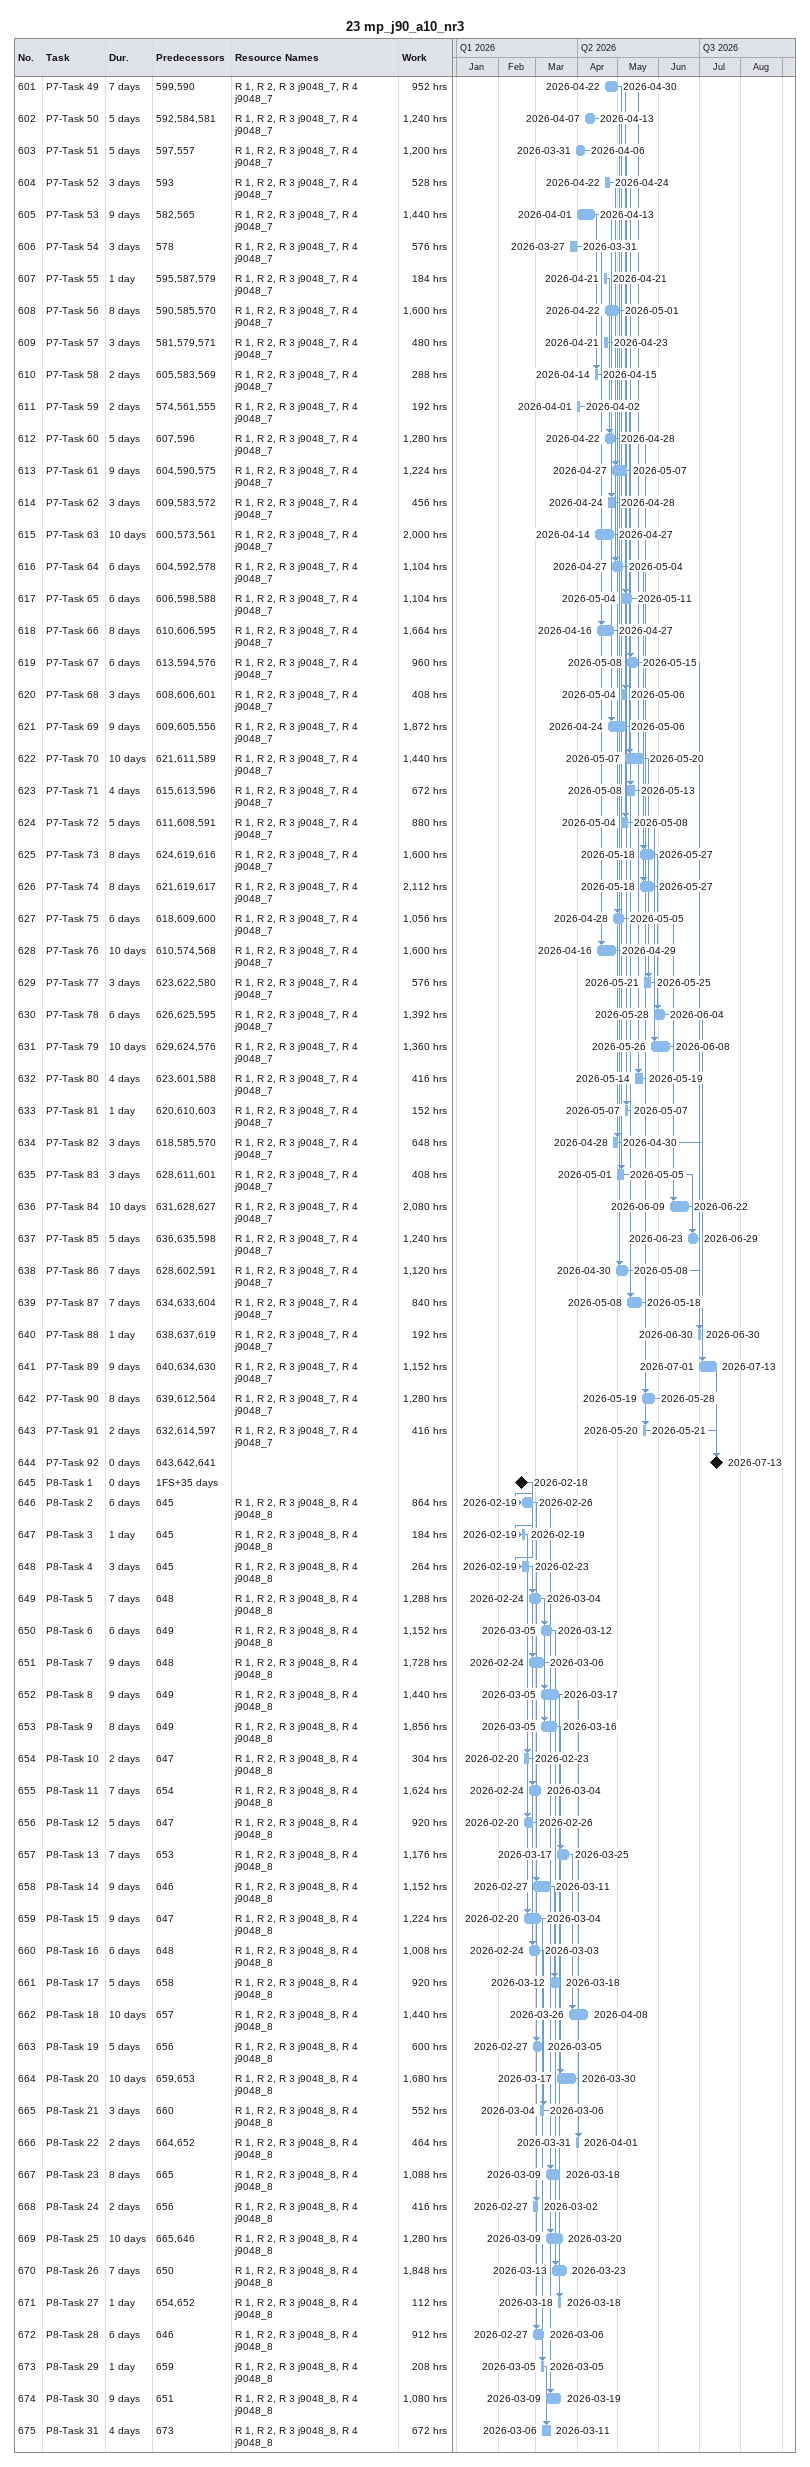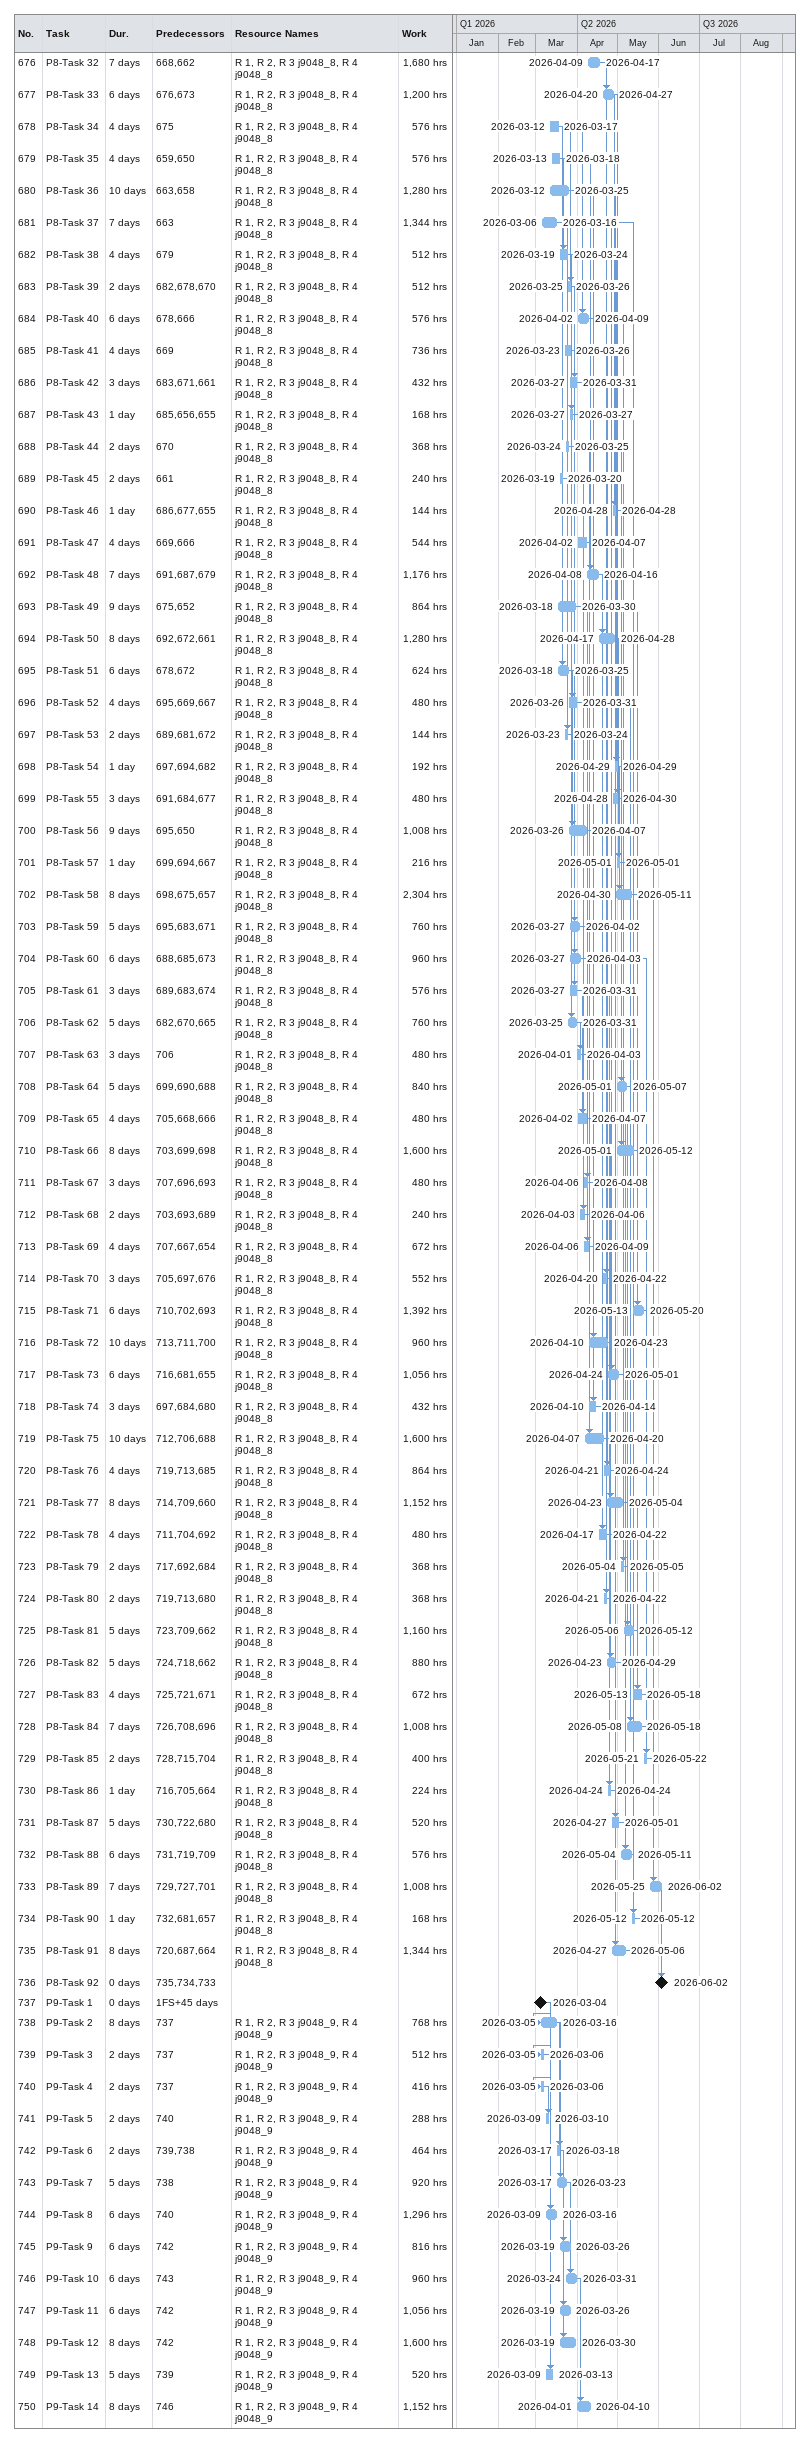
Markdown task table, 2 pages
23 mp_j90_a10_nr3

| ID | Task | Duration | Start | Finish | Predecessors | Resources | Work (h) |
|---|---|---|---|---|---|---|---|
| 601 | P7-Task 49 | 7d | 2026-04-22 | 2026-04-30 | 599, 590 | R 1, R 2, R 3 j9048_7, R 4 j9048_7 | 952 |
| 602 | P7-Task 50 | 5d | 2026-04-07 | 2026-04-13 | 592, 584, 581 | R 1, R 2, R 3 j9048_7, R 4 j9048_7 | 1240 |
| 603 | P7-Task 51 | 5d | 2026-03-31 | 2026-04-06 | 597, 557 | R 1, R 2, R 3 j9048_7, R 4 j9048_7 | 1200 |
| 604 | P7-Task 52 | 3d | 2026-04-22 | 2026-04-24 | 593 | R 1, R 2, R 3 j9048_7, R 4 j9048_7 | 528 |
| 605 | P7-Task 53 | 9d | 2026-04-01 | 2026-04-13 | 582, 565 | R 1, R 2, R 3 j9048_7, R 4 j9048_7 | 1440 |
| 606 | P7-Task 54 | 3d | 2026-03-27 | 2026-03-31 | 578 | R 1, R 2, R 3 j9048_7, R 4 j9048_7 | 576 |
| 607 | P7-Task 55 | 1d | 2026-04-21 | 2026-04-21 | 595, 587, 579 | R 1, R 2, R 3 j9048_7, R 4 j9048_7 | 184 |
| 608 | P7-Task 56 | 8d | 2026-04-22 | 2026-05-01 | 590, 585, 570 | R 1, R 2, R 3 j9048_7, R 4 j9048_7 | 1600 |
| 609 | P7-Task 57 | 3d | 2026-04-21 | 2026-04-23 | 581, 579, 571 | R 1, R 2, R 3 j9048_7, R 4 j9048_7 | 480 |
| 610 | P7-Task 58 | 2d | 2026-04-14 | 2026-04-15 | 605, 583, 569 | R 1, R 2, R 3 j9048_7, R 4 j9048_7 | 288 |
| 611 | P7-Task 59 | 2d | 2026-04-01 | 2026-04-02 | 574, 561, 555 | R 1, R 2, R 3 j9048_7, R 4 j9048_7 | 192 |
| 612 | P7-Task 60 | 5d | 2026-04-22 | 2026-04-28 | 607, 596 | R 1, R 2, R 3 j9048_7, R 4 j9048_7 | 1280 |
| 613 | P7-Task 61 | 9d | 2026-04-27 | 2026-05-07 | 604, 590, 575 | R 1, R 2, R 3 j9048_7, R 4 j9048_7 | 1224 |
| 614 | P7-Task 62 | 3d | 2026-04-24 | 2026-04-28 | 609, 583, 572 | R 1, R 2, R 3 j9048_7, R 4 j9048_7 | 456 |
| 615 | P7-Task 63 | 10d | 2026-04-14 | 2026-04-27 | 600, 573, 561 | R 1, R 2, R 3 j9048_7, R 4 j9048_7 | 2000 |
| 616 | P7-Task 64 | 6d | 2026-04-27 | 2026-05-04 | 604, 592, 578 | R 1, R 2, R 3 j9048_7, R 4 j9048_7 | 1104 |
| 617 | P7-Task 65 | 6d | 2026-05-04 | 2026-05-11 | 606, 598, 588 | R 1, R 2, R 3 j9048_7, R 4 j9048_7 | 1104 |
| 618 | P7-Task 66 | 8d | 2026-04-16 | 2026-04-27 | 610, 606, 595 | R 1, R 2, R 3 j9048_7, R 4 j9048_7 | 1664 |
| 619 | P7-Task 67 | 6d | 2026-05-08 | 2026-05-15 | 613, 594, 576 | R 1, R 2, R 3 j9048_7, R 4 j9048_7 | 960 |
| 620 | P7-Task 68 | 3d | 2026-05-04 | 2026-05-06 | 608, 606, 601 | R 1, R 2, R 3 j9048_7, R 4 j9048_7 | 408 |
| 621 | P7-Task 69 | 9d | 2026-04-24 | 2026-05-06 | 609, 605, 556 | R 1, R 2, R 3 j9048_7, R 4 j9048_7 | 1872 |
| 622 | P7-Task 70 | 10d | 2026-05-07 | 2026-05-20 | 621, 611, 589 | R 1, R 2, R 3 j9048_7, R 4 j9048_7 | 1440 |
| 623 | P7-Task 71 | 4d | 2026-05-08 | 2026-05-13 | 615, 613, 596 | R 1, R 2, R 3 j9048_7, R 4 j9048_7 | 672 |
| 624 | P7-Task 72 | 5d | 2026-05-04 | 2026-05-08 | 611, 608, 591 | R 1, R 2, R 3 j9048_7, R 4 j9048_7 | 880 |
| 625 | P7-Task 73 | 8d | 2026-05-18 | 2026-05-27 | 624, 619, 616 | R 1, R 2, R 3 j9048_7, R 4 j9048_7 | 1600 |
| 626 | P7-Task 74 | 8d | 2026-05-18 | 2026-05-27 | 621, 619, 617 | R 1, R 2, R 3 j9048_7, R 4 j9048_7 | 2112 |
| 627 | P7-Task 75 | 6d | 2026-04-28 | 2026-05-05 | 618, 609, 600 | R 1, R 2, R 3 j9048_7, R 4 j9048_7 | 1056 |
| 628 | P7-Task 76 | 10d | 2026-04-16 | 2026-04-29 | 610, 574, 568 | R 1, R 2, R 3 j9048_7, R 4 j9048_7 | 1600 |
| 629 | P7-Task 77 | 3d | 2026-05-21 | 2026-05-25 | 623, 622, 580 | R 1, R 2, R 3 j9048_7, R 4 j9048_7 | 576 |
| 630 | P7-Task 78 | 6d | 2026-05-28 | 2026-06-04 | 626, 625, 595 | R 1, R 2, R 3 j9048_7, R 4 j9048_7 | 1392 |
| 631 | P7-Task 79 | 10d | 2026-05-26 | 2026-06-08 | 629, 624, 576 | R 1, R 2, R 3 j9048_7, R 4 j9048_7 | 1360 |
| 632 | P7-Task 80 | 4d | 2026-05-14 | 2026-05-19 | 623, 601, 588 | R 1, R 2, R 3 j9048_7, R 4 j9048_7 | 416 |
| 633 | P7-Task 81 | 1d | 2026-05-07 | 2026-05-07 | 620, 610, 603 | R 1, R 2, R 3 j9048_7, R 4 j9048_7 | 152 |
| 634 | P7-Task 82 | 3d | 2026-04-28 | 2026-04-30 | 618, 585, 570 | R 1, R 2, R 3 j9048_7, R 4 j9048_7 | 648 |
| 635 | P7-Task 83 | 3d | 2026-05-01 | 2026-05-05 | 628, 611, 601 | R 1, R 2, R 3 j9048_7, R 4 j9048_7 | 408 |
| 636 | P7-Task 84 | 10d | 2026-06-09 | 2026-06-22 | 631, 628, 627 | R 1, R 2, R 3 j9048_7, R 4 j9048_7 | 2080 |
| 637 | P7-Task 85 | 5d | 2026-06-23 | 2026-06-29 | 636, 635, 598 | R 1, R 2, R 3 j9048_7, R 4 j9048_7 | 1240 |
| 638 | P7-Task 86 | 7d | 2026-04-30 | 2026-05-08 | 628, 602, 591 | R 1, R 2, R 3 j9048_7, R 4 j9048_7 | 1120 |
| 639 | P7-Task 87 | 7d | 2026-05-08 | 2026-05-18 | 634, 633, 604 | R 1, R 2, R 3 j9048_7, R 4 j9048_7 | 840 |
| 640 | P7-Task 88 | 1d | 2026-06-30 | 2026-06-30 | 638, 637, 619 | R 1, R 2, R 3 j9048_7, R 4 j9048_7 | 192 |
| 641 | P7-Task 89 | 9d | 2026-07-01 | 2026-07-13 | 640, 634, 630 | R 1, R 2, R 3 j9048_7, R 4 j9048_7 | 1152 |
| 642 | P7-Task 90 | 8d | 2026-05-19 | 2026-05-28 | 639, 612, 564 | R 1, R 2, R 3 j9048_7, R 4 j9048_7 | 1280 |
| 643 | P7-Task 91 | 2d | 2026-05-20 | 2026-05-21 | 632, 614, 597 | R 1, R 2, R 3 j9048_7, R 4 j9048_7 | 416 |
| 644 | P7-Task 92 | 0d | 2026-07-13 | 2026-07-13 | 643, 642, 641 |  |  |
| 645 | P8-Task 1 | 0d | 2026-02-18 | 2026-02-18 | 1FS+35d |  |  |
| 646 | P8-Task 2 | 6d | 2026-02-19 | 2026-02-26 | 645 | R 1, R 2, R 3 j9048_8, R 4 j9048_8 | 864 |
| 647 | P8-Task 3 | 1d | 2026-02-19 | 2026-02-19 | 645 | R 1, R 2, R 3 j9048_8, R 4 j9048_8 | 184 |
| 648 | P8-Task 4 | 3d | 2026-02-19 | 2026-02-23 | 645 | R 1, R 2, R 3 j9048_8, R 4 j9048_8 | 264 |
| 649 | P8-Task 5 | 7d | 2026-02-24 | 2026-03-04 | 648 | R 1, R 2, R 3 j9048_8, R 4 j9048_8 | 1288 |
| 650 | P8-Task 6 | 6d | 2026-03-05 | 2026-03-12 | 649 | R 1, R 2, R 3 j9048_8, R 4 j9048_8 | 1152 |
| 651 | P8-Task 7 | 9d | 2026-02-24 | 2026-03-06 | 648 | R 1, R 2, R 3 j9048_8, R 4 j9048_8 | 1728 |
| 652 | P8-Task 8 | 9d | 2026-03-05 | 2026-03-17 | 649 | R 1, R 2, R 3 j9048_8, R 4 j9048_8 | 1440 |
| 653 | P8-Task 9 | 8d | 2026-03-05 | 2026-03-16 | 649 | R 1, R 2, R 3 j9048_8, R 4 j9048_8 | 1856 |
| 654 | P8-Task 10 | 2d | 2026-02-20 | 2026-02-23 | 647 | R 1, R 2, R 3 j9048_8, R 4 j9048_8 | 304 |
| 655 | P8-Task 11 | 7d | 2026-02-24 | 2026-03-04 | 654 | R 1, R 2, R 3 j9048_8, R 4 j9048_8 | 1624 |
| 656 | P8-Task 12 | 5d | 2026-02-20 | 2026-02-26 | 647 | R 1, R 2, R 3 j9048_8, R 4 j9048_8 | 920 |
| 657 | P8-Task 13 | 7d | 2026-03-17 | 2026-03-25 | 653 | R 1, R 2, R 3 j9048_8, R 4 j9048_8 | 1176 |
| 658 | P8-Task 14 | 9d | 2026-02-27 | 2026-03-11 | 646 | R 1, R 2, R 3 j9048_8, R 4 j9048_8 | 1152 |
| 659 | P8-Task 15 | 9d | 2026-02-20 | 2026-03-04 | 647 | R 1, R 2, R 3 j9048_8, R 4 j9048_8 | 1224 |
| 660 | P8-Task 16 | 6d | 2026-02-24 | 2026-03-03 | 648 | R 1, R 2, R 3 j9048_8, R 4 j9048_8 | 1008 |
| 661 | P8-Task 17 | 5d | 2026-03-12 | 2026-03-18 | 658 | R 1, R 2, R 3 j9048_8, R 4 j9048_8 | 920 |
| 662 | P8-Task 18 | 10d | 2026-03-26 | 2026-04-08 | 657 | R 1, R 2, R 3 j9048_8, R 4 j9048_8 | 1440 |
| 663 | P8-Task 19 | 5d | 2026-02-27 | 2026-03-05 | 656 | R 1, R 2, R 3 j9048_8, R 4 j9048_8 | 600 |
| 664 | P8-Task 20 | 10d | 2026-03-17 | 2026-03-30 | 659, 653 | R 1, R 2, R 3 j9048_8, R 4 j9048_8 | 1680 |
| 665 | P8-Task 21 | 3d | 2026-03-04 | 2026-03-06 | 660 | R 1, R 2, R 3 j9048_8, R 4 j9048_8 | 552 |
| 666 | P8-Task 22 | 2d | 2026-03-31 | 2026-04-01 | 664, 652 | R 1, R 2, R 3 j9048_8, R 4 j9048_8 | 464 |
| 667 | P8-Task 23 | 8d | 2026-03-09 | 2026-03-18 | 665 | R 1, R 2, R 3 j9048_8, R 4 j9048_8 | 1088 |
| 668 | P8-Task 24 | 2d | 2026-02-27 | 2026-03-02 | 656 | R 1, R 2, R 3 j9048_8, R 4 j9048_8 | 416 |
| 669 | P8-Task 25 | 10d | 2026-03-09 | 2026-03-20 | 665, 646 | R 1, R 2, R 3 j9048_8, R 4 j9048_8 | 1280 |
| 670 | P8-Task 26 | 7d | 2026-03-13 | 2026-03-23 | 650 | R 1, R 2, R 3 j9048_8, R 4 j9048_8 | 1848 |
| 671 | P8-Task 27 | 1d | 2026-03-18 | 2026-03-18 | 654, 652 | R 1, R 2, R 3 j9048_8, R 4 j9048_8 | 112 |
| 672 | P8-Task 28 | 6d | 2026-02-27 | 2026-03-06 | 646 | R 1, R 2, R 3 j9048_8, R 4 j9048_8 | 912 |
| 673 | P8-Task 29 | 1d | 2026-03-05 | 2026-03-05 | 659 | R 1, R 2, R 3 j9048_8, R 4 j9048_8 | 208 |
| 674 | P8-Task 30 | 9d | 2026-03-09 | 2026-03-19 | 651 | R 1, R 2, R 3 j9048_8, R 4 j9048_8 | 1080 |
| 675 | P8-Task 31 | 4d | 2026-03-06 | 2026-03-11 | 673 | R 1, R 2, R 3 j9048_8, R 4 j9048_8 | 672 |
| 676 | P8-Task 32 | 7d | 2026-04-09 | 2026-04-17 | 668, 662 | R 1, R 2, R 3 j9048_8, R 4 j9048_8 | 1680 |
| 677 | P8-Task 33 | 6d | 2026-04-20 | 2026-04-27 | 676, 673 | R 1, R 2, R 3 j9048_8, R 4 j9048_8 | 1200 |
| 678 | P8-Task 34 | 4d | 2026-03-12 | 2026-03-17 | 675 | R 1, R 2, R 3 j9048_8, R 4 j9048_8 | 576 |
| 679 | P8-Task 35 | 4d | 2026-03-13 | 2026-03-18 | 659, 650 | R 1, R 2, R 3 j9048_8, R 4 j9048_8 | 576 |
| 680 | P8-Task 36 | 10d | 2026-03-12 | 2026-03-25 | 663, 658 | R 1, R 2, R 3 j9048_8, R 4 j9048_8 | 1280 |
| 681 | P8-Task 37 | 7d | 2026-03-06 | 2026-03-16 | 663 | R 1, R 2, R 3 j9048_8, R 4 j9048_8 | 1344 |
| 682 | P8-Task 38 | 4d | 2026-03-19 | 2026-03-24 | 679 | R 1, R 2, R 3 j9048_8, R 4 j9048_8 | 512 |
| 683 | P8-Task 39 | 2d | 2026-03-25 | 2026-03-26 | 682, 678, 670 | R 1, R 2, R 3 j9048_8, R 4 j9048_8 | 512 |
| 684 | P8-Task 40 | 6d | 2026-04-02 | 2026-04-09 | 678, 666 | R 1, R 2, R 3 j9048_8, R 4 j9048_8 | 576 |
| 685 | P8-Task 41 | 4d | 2026-03-23 | 2026-03-26 | 669 | R 1, R 2, R 3 j9048_8, R 4 j9048_8 | 736 |
| 686 | P8-Task 42 | 3d | 2026-03-27 | 2026-03-31 | 683, 671, 661 | R 1, R 2, R 3 j9048_8, R 4 j9048_8 | 432 |
| 687 | P8-Task 43 | 1d | 2026-03-27 | 2026-03-27 | 685, 656, 655 | R 1, R 2, R 3 j9048_8, R 4 j9048_8 | 168 |
| 688 | P8-Task 44 | 2d | 2026-03-24 | 2026-03-25 | 670 | R 1, R 2, R 3 j9048_8, R 4 j9048_8 | 368 |
| 689 | P8-Task 45 | 2d | 2026-03-19 | 2026-03-20 | 661 | R 1, R 2, R 3 j9048_8, R 4 j9048_8 | 240 |
| 690 | P8-Task 46 | 1d | 2026-04-28 | 2026-04-28 | 686, 677, 655 | R 1, R 2, R 3 j9048_8, R 4 j9048_8 | 144 |
| 691 | P8-Task 47 | 4d | 2026-04-02 | 2026-04-07 | 669, 666 | R 1, R 2, R 3 j9048_8, R 4 j9048_8 | 544 |
| 692 | P8-Task 48 | 7d | 2026-04-08 | 2026-04-16 | 691, 687, 679 | R 1, R 2, R 3 j9048_8, R 4 j9048_8 | 1176 |
| 693 | P8-Task 49 | 9d | 2026-03-18 | 2026-03-30 | 675, 652 | R 1, R 2, R 3 j9048_8, R 4 j9048_8 | 864 |
| 694 | P8-Task 50 | 8d | 2026-04-17 | 2026-04-28 | 692, 672, 661 | R 1, R 2, R 3 j9048_8, R 4 j9048_8 | 1280 |
| 695 | P8-Task 51 | 6d | 2026-03-18 | 2026-03-25 | 678, 672 | R 1, R 2, R 3 j9048_8, R 4 j9048_8 | 624 |
| 696 | P8-Task 52 | 4d | 2026-03-26 | 2026-03-31 | 695, 669, 667 | R 1, R 2, R 3 j9048_8, R 4 j9048_8 | 480 |
| 697 | P8-Task 53 | 2d | 2026-03-23 | 2026-03-24 | 689, 681, 672 | R 1, R 2, R 3 j9048_8, R 4 j9048_8 | 144 |
| 698 | P8-Task 54 | 1d | 2026-04-29 | 2026-04-29 | 697, 694, 682 | R 1, R 2, R 3 j9048_8, R 4 j9048_8 | 192 |
| 699 | P8-Task 55 | 3d | 2026-04-28 | 2026-04-30 | 691, 684, 677 | R 1, R 2, R 3 j9048_8, R 4 j9048_8 | 480 |
| 700 | P8-Task 56 | 9d | 2026-03-26 | 2026-04-07 | 695, 650 | R 1, R 2, R 3 j9048_8, R 4 j9048_8 | 1008 |
| 701 | P8-Task 57 | 1d | 2026-05-01 | 2026-05-01 | 699, 694, 667 | R 1, R 2, R 3 j9048_8, R 4 j9048_8 | 216 |
| 702 | P8-Task 58 | 8d | 2026-04-30 | 2026-05-11 | 698, 675, 657 | R 1, R 2, R 3 j9048_8, R 4 j9048_8 | 2304 |
| 703 | P8-Task 59 | 5d | 2026-03-27 | 2026-04-02 | 695, 683, 671 | R 1, R 2, R 3 j9048_8, R 4 j9048_8 | 760 |
| 704 | P8-Task 60 | 6d | 2026-03-27 | 2026-04-03 | 688, 685, 673 | R 1, R 2, R 3 j9048_8, R 4 j9048_8 | 960 |
| 705 | P8-Task 61 | 3d | 2026-03-27 | 2026-03-31 | 689, 683, 674 | R 1, R 2, R 3 j9048_8, R 4 j9048_8 | 576 |
| 706 | P8-Task 62 | 5d | 2026-03-25 | 2026-03-31 | 682, 670, 665 | R 1, R 2, R 3 j9048_8, R 4 j9048_8 | 760 |
| 707 | P8-Task 63 | 3d | 2026-04-01 | 2026-04-03 | 706 | R 1, R 2, R 3 j9048_8, R 4 j9048_8 | 480 |
| 708 | P8-Task 64 | 5d | 2026-05-01 | 2026-05-07 | 699, 690, 688 | R 1, R 2, R 3 j9048_8, R 4 j9048_8 | 840 |
| 709 | P8-Task 65 | 4d | 2026-04-02 | 2026-04-07 | 705, 668, 666 | R 1, R 2, R 3 j9048_8, R 4 j9048_8 | 480 |
| 710 | P8-Task 66 | 8d | 2026-05-01 | 2026-05-12 | 703, 699, 698 | R 1, R 2, R 3 j9048_8, R 4 j9048_8 | 1600 |
| 711 | P8-Task 67 | 3d | 2026-04-06 | 2026-04-08 | 707, 696, 693 | R 1, R 2, R 3 j9048_8, R 4 j9048_8 | 480 |
| 712 | P8-Task 68 | 2d | 2026-04-03 | 2026-04-06 | 703, 693, 689 | R 1, R 2, R 3 j9048_8, R 4 j9048_8 | 240 |
| 713 | P8-Task 69 | 4d | 2026-04-06 | 2026-04-09 | 707, 667, 654 | R 1, R 2, R 3 j9048_8, R 4 j9048_8 | 672 |
| 714 | P8-Task 70 | 3d | 2026-04-20 | 2026-04-22 | 705, 697, 676 | R 1, R 2, R 3 j9048_8, R 4 j9048_8 | 552 |
| 715 | P8-Task 71 | 6d | 2026-05-13 | 2026-05-20 | 710, 702, 693 | R 1, R 2, R 3 j9048_8, R 4 j9048_8 | 1392 |
| 716 | P8-Task 72 | 10d | 2026-04-10 | 2026-04-23 | 713, 711, 700 | R 1, R 2, R 3 j9048_8, R 4 j9048_8 | 960 |
| 717 | P8-Task 73 | 6d | 2026-04-24 | 2026-05-01 | 716, 681, 655 | R 1, R 2, R 3 j9048_8, R 4 j9048_8 | 1056 |
| 718 | P8-Task 74 | 3d | 2026-04-10 | 2026-04-14 | 697, 684, 680 | R 1, R 2, R 3 j9048_8, R 4 j9048_8 | 432 |
| 719 | P8-Task 75 | 10d | 2026-04-07 | 2026-04-20 | 712, 706, 688 | R 1, R 2, R 3 j9048_8, R 4 j9048_8 | 1600 |
| 720 | P8-Task 76 | 4d | 2026-04-21 | 2026-04-24 | 719, 713, 685 | R 1, R 2, R 3 j9048_8, R 4 j9048_8 | 864 |
| 721 | P8-Task 77 | 8d | 2026-04-23 | 2026-05-04 | 714, 709, 660 | R 1, R 2, R 3 j9048_8, R 4 j9048_8 | 1152 |
| 722 | P8-Task 78 | 4d | 2026-04-17 | 2026-04-22 | 711, 704, 692 | R 1, R 2, R 3 j9048_8, R 4 j9048_8 | 480 |
| 723 | P8-Task 79 | 2d | 2026-05-04 | 2026-05-05 | 717, 692, 684 | R 1, R 2, R 3 j9048_8, R 4 j9048_8 | 368 |
| 724 | P8-Task 80 | 2d | 2026-04-21 | 2026-04-22 | 719, 713, 680 | R 1, R 2, R 3 j9048_8, R 4 j9048_8 | 368 |
| 725 | P8-Task 81 | 5d | 2026-05-06 | 2026-05-12 | 723, 709, 662 | R 1, R 2, R 3 j9048_8, R 4 j9048_8 | 1160 |
| 726 | P8-Task 82 | 5d | 2026-04-23 | 2026-04-29 | 724, 718, 662 | R 1, R 2, R 3 j9048_8, R 4 j9048_8 | 880 |
| 727 | P8-Task 83 | 4d | 2026-05-13 | 2026-05-18 | 725, 721, 671 | R 1, R 2, R 3 j9048_8, R 4 j9048_8 | 672 |
| 728 | P8-Task 84 | 7d | 2026-05-08 | 2026-05-18 | 726, 708, 696 | R 1, R 2, R 3 j9048_8, R 4 j9048_8 | 1008 |
| 729 | P8-Task 85 | 2d | 2026-05-21 | 2026-05-22 | 728, 715, 704 | R 1, R 2, R 3 j9048_8, R 4 j9048_8 | 400 |
| 730 | P8-Task 86 | 1d | 2026-04-24 | 2026-04-24 | 716, 705, 664 | R 1, R 2, R 3 j9048_8, R 4 j9048_8 | 224 |
| 731 | P8-Task 87 | 5d | 2026-04-27 | 2026-05-01 | 730, 722, 680 | R 1, R 2, R 3 j9048_8, R 4 j9048_8 | 520 |
| 732 | P8-Task 88 | 6d | 2026-05-04 | 2026-05-11 | 731, 719, 709 | R 1, R 2, R 3 j9048_8, R 4 j9048_8 | 576 |
| 733 | P8-Task 89 | 7d | 2026-05-25 | 2026-06-02 | 729, 727, 701 | R 1, R 2, R 3 j9048_8, R 4 j9048_8 | 1008 |
| 734 | P8-Task 90 | 1d | 2026-05-12 | 2026-05-12 | 732, 681, 657 | R 1, R 2, R 3 j9048_8, R 4 j9048_8 | 168 |
| 735 | P8-Task 91 | 8d | 2026-04-27 | 2026-05-06 | 720, 687, 664 | R 1, R 2, R 3 j9048_8, R 4 j9048_8 | 1344 |
| 736 | P8-Task 92 | 0d | 2026-06-02 | 2026-06-02 | 735, 734, 733 |  |  |
| 737 | P9-Task 1 | 0d | 2026-03-04 | 2026-03-04 | 1FS+45d |  |  |
| 738 | P9-Task 2 | 8d | 2026-03-05 | 2026-03-16 | 737 | R 1, R 2, R 3 j9048_9, R 4 j9048_9 | 768 |
| 739 | P9-Task 3 | 2d | 2026-03-05 | 2026-03-06 | 737 | R 1, R 2, R 3 j9048_9, R 4 j9048_9 | 512 |
| 740 | P9-Task 4 | 2d | 2026-03-05 | 2026-03-06 | 737 | R 1, R 2, R 3 j9048_9, R 4 j9048_9 | 416 |
| 741 | P9-Task 5 | 2d | 2026-03-09 | 2026-03-10 | 740 | R 1, R 2, R 3 j9048_9, R 4 j9048_9 | 288 |
| 742 | P9-Task 6 | 2d | 2026-03-17 | 2026-03-18 | 739, 738 | R 1, R 2, R 3 j9048_9, R 4 j9048_9 | 464 |
| 743 | P9-Task 7 | 5d | 2026-03-17 | 2026-03-23 | 738 | R 1, R 2, R 3 j9048_9, R 4 j9048_9 | 920 |
| 744 | P9-Task 8 | 6d | 2026-03-09 | 2026-03-16 | 740 | R 1, R 2, R 3 j9048_9, R 4 j9048_9 | 1296 |
| 745 | P9-Task 9 | 6d | 2026-03-19 | 2026-03-26 | 742 | R 1, R 2, R 3 j9048_9, R 4 j9048_9 | 816 |
| 746 | P9-Task 10 | 6d | 2026-03-24 | 2026-03-31 | 743 | R 1, R 2, R 3 j9048_9, R 4 j9048_9 | 960 |
| 747 | P9-Task 11 | 6d | 2026-03-19 | 2026-03-26 | 742 | R 1, R 2, R 3 j9048_9, R 4 j9048_9 | 1056 |
| 748 | P9-Task 12 | 8d | 2026-03-19 | 2026-03-30 | 742 | R 1, R 2, R 3 j9048_9, R 4 j9048_9 | 1600 |
| 749 | P9-Task 13 | 5d | 2026-03-09 | 2026-03-13 | 739 | R 1, R 2, R 3 j9048_9, R 4 j9048_9 | 520 |
| 750 | P9-Task 14 | 8d | 2026-04-01 | 2026-04-10 | 746 | R 1, R 2, R 3 j9048_9, R 4 j9048_9 | 1152 |
